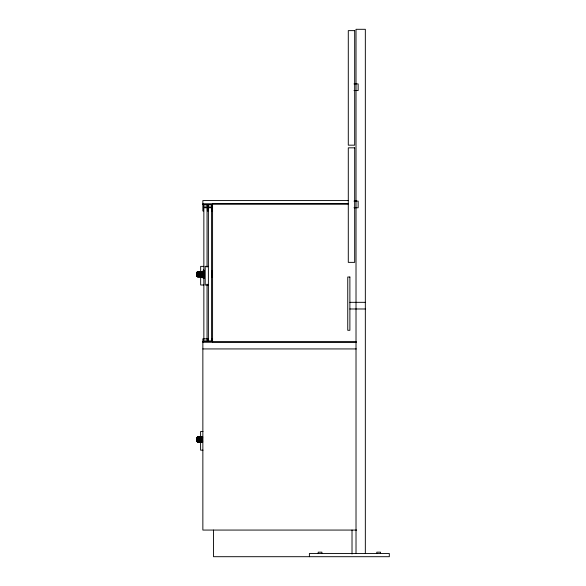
<?xml version="1.0" encoding="UTF-8"?>
<svg xmlns="http://www.w3.org/2000/svg" width="586" height="586" viewBox="0 0 586 586"><rect width="100%" height="100%" fill="white"/><g stroke="black" fill="none" stroke-linecap="round" stroke-linejoin="round"><path stroke-width="0.88" d="M353.981 83.908L358.149 83.908L358.149 90.566L353.981 90.566M348.062 200.573L202.859 200.573L202.859 210.96L203.525 210.96L203.525 204.565M354.457 200.573L356.281 200.573M353.981 201.108L358.149 201.108L358.149 207.766L353.981 207.766M202.859 203.767L348.062 203.767M212.579 204.038L348.033 204.038M202.859 204.565L212.579 204.565M212.579 210.96L211.912 210.96L211.912 204.565M203.855 266.366L200.661 266.366L200.661 272.578M208.382 266.366L205.188 266.366L205.188 285.008L208.382 285.008M203.855 270.131L203.32 270.095L203.32 278.614L203.855 278.577M203.32 270.241L203.855 270.241M203.32 270.417L203.855 270.417M203.32 270.666L203.855 270.666M203.32 270.974L203.855 270.974M211.583 271.186L212.11 271.157L212.11 277.552L211.583 277.552L212.11 277.442M211.583 271.267L212.11 271.267M203.32 271.34L203.855 271.34M211.583 271.399L212.11 271.399M211.583 271.589L212.11 271.589M197.526 271.714L203.855 271.714M197.526 271.897L203.855 271.897M211.583 271.816L212.11 271.816M197.526 272.05L203.855 272.05M211.583 272.094L212.11 272.094M203.855 272.226L196.728 272.226L196.728 276.482M196.728 272.3L197.526 272.387M211.583 272.409L212.11 272.409M196.728 272.512L203.855 272.468M211.583 272.505L212.11 272.505M211.583 272.556L212.11 272.629M196.728 272.666L203.855 272.732M211.583 272.739L212.11 272.754M196.728 272.849L197.526 272.849M211.583 272.878L212.11 272.878M196.728 273.054L203.855 273.025M211.583 273.039L212.11 273.039M203.32 273.252L203.855 273.252M211.583 273.223L212.11 273.223M196.691 273.288L203.855 273.332M211.583 273.42L212.11 273.42M196.728 273.537L197.526 273.537M211.583 273.53L212.11 273.53M197.526 273.662L203.855 273.662M211.583 273.64L212.11 273.64M196.728 273.801L197.526 273.801M203.32 273.801L203.855 273.801M211.583 273.874L212.11 273.874M211.583 273.94L212.11 273.94M196.728 274.08L203.855 274.006M211.583 274.109L212.11 274.109M196.728 274.358L203.855 274.358M211.583 274.358L212.11 274.358M211.583 274.6L212.11 274.6M196.728 274.636L203.855 274.702M211.583 274.834L212.11 274.775M196.728 274.907L197.526 274.907M203.32 274.907L203.855 274.907M197.526 275.046L203.855 275.046M211.583 275.068L212.11 275.068M196.728 275.171L197.526 275.171M211.583 275.178L212.11 275.178M211.583 275.288L212.11 275.288M196.691 275.42L203.855 275.376M211.583 275.493L212.11 275.581M196.728 275.654L203.855 275.684M211.583 275.676L212.11 275.676M196.728 275.86L197.526 275.86M211.583 275.83L212.11 275.83M196.728 276.043L203.855 275.977M211.583 275.969L212.11 275.955M211.583 276.153L212.11 276.153M196.728 276.196L203.855 276.24M211.583 276.204L212.11 276.204M196.728 276.321L197.526 276.416M196.728 276.467L203.855 276.467M197.526 276.658L203.855 276.658M211.583 276.614L212.11 276.614M197.526 276.929L203.855 276.929M211.583 276.892L212.11 276.892M203.855 276.995L197.526 276.995L197.526 271.692M211.583 277.119L212.11 277.119M203.32 277.368L203.855 277.368M211.583 277.31L212.11 277.31M203.32 277.735L203.855 277.735M203.32 278.042L203.855 278.042M203.32 278.291L203.855 278.291M203.32 278.475L203.855 278.475M203.855 285.008L200.661 285.008L200.661 277.017M349.886 302.325L365.334 302.325M349.886 308.983L365.334 308.983M203.855 338.818L207.048 338.818M212.579 338.818L211.912 338.818L211.912 341.477M202.859 341.477L212.579 341.477M212.579 341.748L356.266 341.748M202.859 342.275L356.281 342.275M202.859 348.934L356.281 348.934M202.99 431.508L200.595 431.508L200.595 436.834M202.668 442.144L197.526 442.144L197.526 436.834L202.668 436.834M197.526 436.856L202.668 436.929M197.526 437.039L202.668 437.039M197.526 437.193L202.668 437.193M202.668 437.39L196.728 437.368L196.728 441.632L197.526 441.632M196.728 437.53L197.526 437.53M196.728 437.654L202.668 437.617M196.728 437.808L202.668 437.881M196.728 437.991L197.526 437.991M197.526 438.167L202.668 438.167M196.728 438.203L197.526 438.203M196.691 438.438L197.526 438.438M197.526 438.482L202.668 438.482M196.728 438.687L197.526 438.687M197.526 438.811L202.668 438.811M196.728 438.951L197.526 438.951M197.526 439.156L202.668 439.156M196.728 439.222L197.526 439.222M196.728 439.5L202.668 439.5M196.728 439.778L197.526 439.778M197.526 439.844L202.668 439.844M196.728 440.049L197.526 440.049M197.526 440.189L202.668 440.189M196.728 440.313L197.526 440.313M197.526 440.518L202.668 440.518M196.691 440.562L197.526 440.562M196.728 440.797L202.668 440.833M196.728 441.009L197.526 441.009M202.668 441.119L196.728 441.192M196.728 441.346L197.526 441.346M202.668 441.383L196.728 441.47L202.668 441.61M197.526 441.807L202.668 441.807M197.526 441.961L202.668 441.961M197.526 442.071L202.668 442.071M202.99 450.158L200.595 450.158L200.595 442.166M356.684 530.066L202.859 530.066L202.859 338.818L203.525 338.818L203.525 341.477M380.519 553.506L380.519 552.173L376.791 552.173L376.791 553.506M365.334 553.506L365.334 29.3L356.017 29.3L356.017 553.506M352.018 530.066L352.018 554.034M321.919 553.506L321.919 552.173L318.191 552.173L318.191 553.506M309.401 556.7L309.401 553.506L389.309 553.506L389.309 556.7L213.509 556.7L213.509 530.066M212.579 203.767L212.579 342.275M208.052 204.565L208.052 210.96L207.385 210.96L207.385 204.565M208.052 341.477L208.052 338.818L207.385 338.818L207.385 341.477M207.048 267.238L207.048 207.766L203.855 207.766L203.855 340.942L207.048 340.942L207.048 284.144M354.684 30.633L348.289 30.633L348.289 145.167L354.684 145.167L354.684 30.633M354.684 147.833L348.289 147.833L348.289 262.367L354.684 262.367L354.684 147.833M207.048 204.836L203.855 204.836L203.855 206.968L207.048 206.968L207.048 204.836M211.583 204.836L208.382 204.836L208.382 206.968L211.583 206.968L211.583 204.836M211.583 207.766L208.382 207.766L208.382 340.942L211.583 340.942L211.583 207.766M349.886 277.017L347.754 277.017L347.754 330.292L349.886 330.292L349.886 277.017"/></g></svg>
